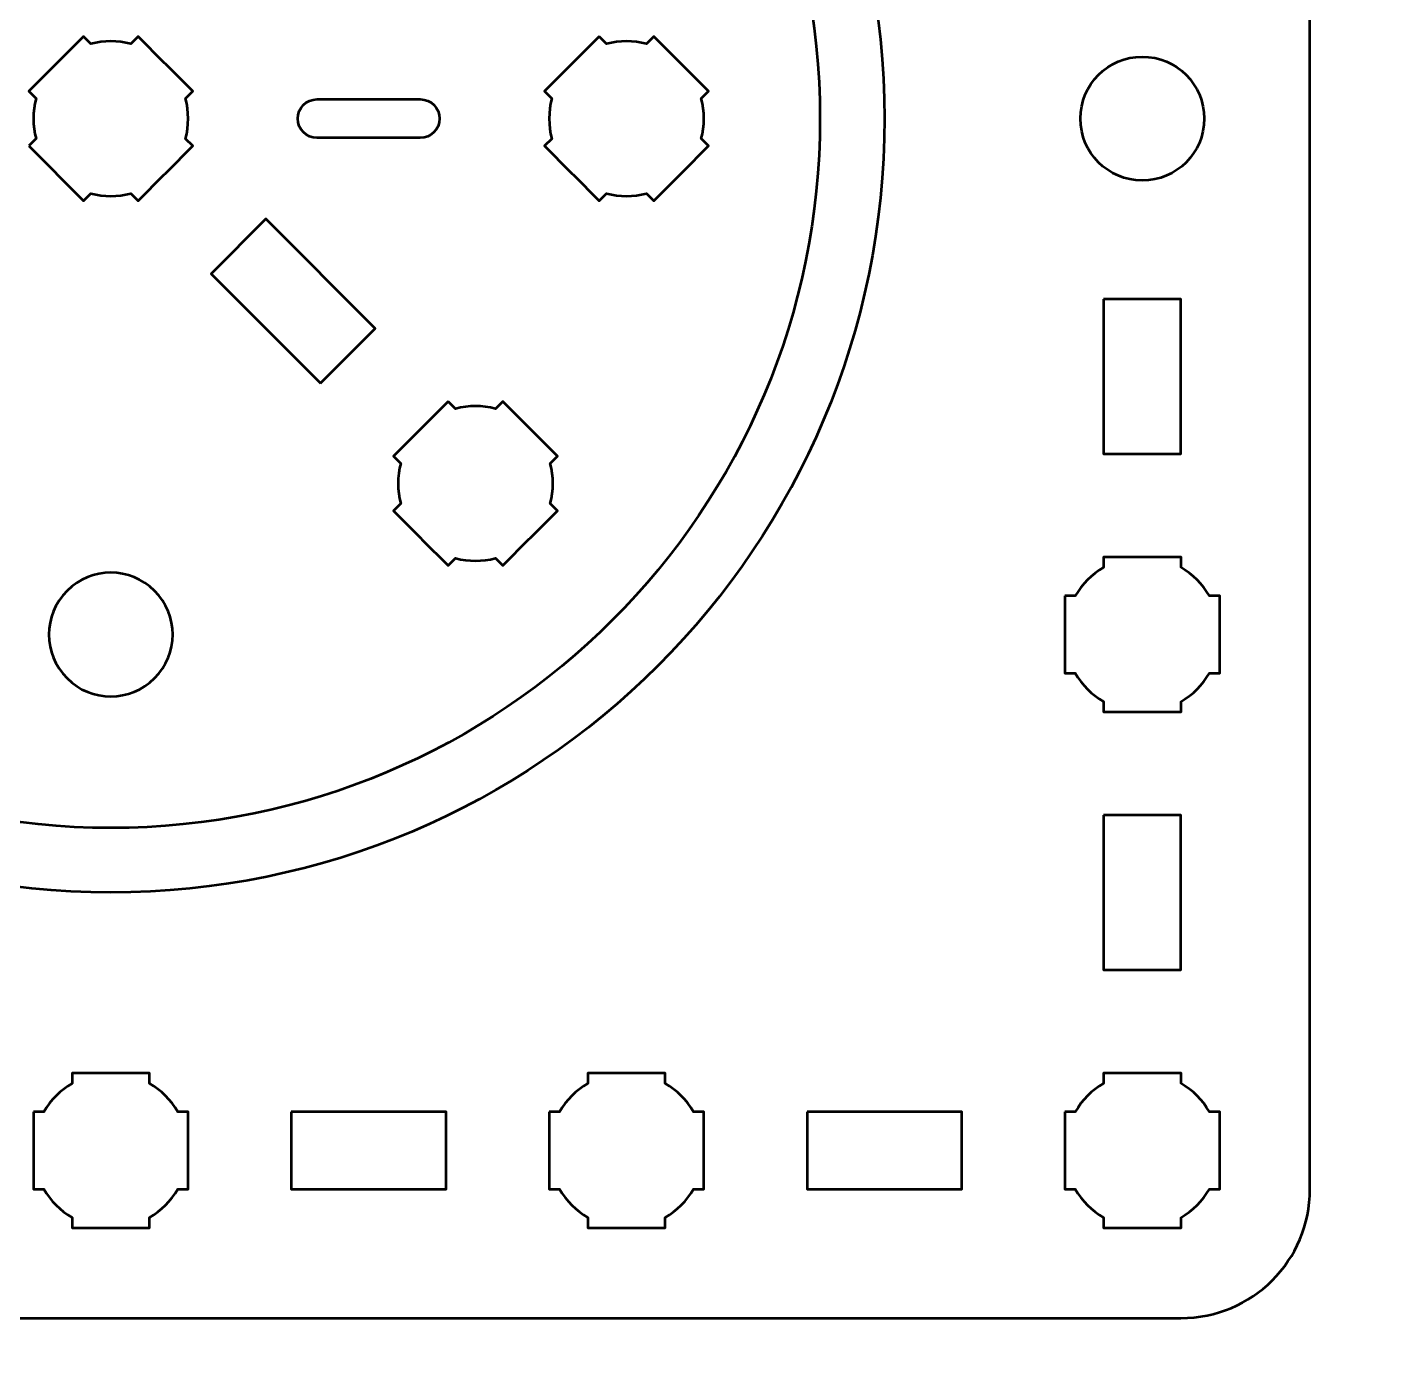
# Model space of a CAD drawing. Header units: centimetres. Extents: x -21 to 0, y -29.7 to 0.
# Drawn here: x -15.82 to -10.5, y -20.32 to -15.12 of the extents above; entities that cross this region are included whole.
import ezdxf

# ---------------------------------------------------------------- set-up
doc = ezdxf.new("R2010")
doc.units = ezdxf.units.CM
doc.header["$MEASUREMENT"] = 0
doc.layers.add('Layer 1', color=7, linetype='Continuous')

msp = doc.modelspace()

# ---------------------------------------------------------------- linework, layer by layer
at = {"layer": 'Layer 1', "color": 3, "lineweight": 53}
for centre, major_axis in [((-15.49369, -15.47442), (0, 3)), ((-15.49368, -15.47441), (0, 2.75))]:
    msp.add_ellipse(centre, major_axis=major_axis, ratio=1, dxfattribs=at)
at = {"layer": 'Layer 1', "lineweight": 53}
msp.add_ellipse((-11.49368, -15.47439), major_axis=(0, 0.24), ratio=1, dxfattribs=at)
at = {"layer": 'Layer 1', "color": 1, "lineweight": 53}
msp.add_open_spline([(-21.00003, -29.19995), (-21.00003, -29.19995), (-21.00003, -1.69992), (-21.00003, -1.69992), (-21.00003, -1.69992), (-21.00003, -1.61709), (-20.93286, -1.54992), (-20.85003, -1.54992), (-20.85003, -1.54992), (-20.7672, -1.54992), (-20.70003, -1.48275), (-20.70003, -1.39992), (-20.70003, -1.39992), (-20.70003, -1.31709), (-20.7672, -1.24992), (-20.85003, -1.24992), (-20.85003, -1.24992), (-20.93286, -1.24992), (-21.00003, -1.18275), (-21.00003, -1.09992), (-21.00003, -1.09992), (-21.00003, -1.09992), (-21.00003, -0.49992), (-21.00003, -0.49992), (-21.00003, -0.49992), (-21.00003, -0.22295), (-20.77694, 0.00004), (-20.49994, 0.00004), (-20.49994, 0.00004), (-20.49994, 0.00004), (-0.50008, 0.00004), (-0.50008, 0.00004), (-0.50008, 0.00004), (-0.22294, 0.00004), (0.00002, -0.22295), (0.00002, -0.49992), (0.00002, -0.49992), (0.00002, -0.49992), (0.00002, -29.19995), (0.00002, -29.19995), (0.00002, -29.19995), (0.00002, -29.47695), (-0.22294, -29.70004), (-0.50008, -29.70004), (-0.50008, -29.70004), (-0.50008, -29.70004), (-20.49994, -29.70004), (-20.49994, -29.70004), (-20.49994, -29.70004), (-20.77694, -29.70004), (-21.00003, -29.47695), (-21.00003, -29.19995)], degree=3, knots=[0, 0, 0, 0, 0.0769231, 0.0769231, 0.0769231, 0.0769231, 0.1538462, 0.1538462, 0.1538462, 0.1538462, 0.2307692, 0.2307692, 0.2307692, 0.2307692, 0.3076923, 0.3076923, 0.3076923, 0.3076923, 0.3846154, 0.3846154, 0.3846154, 0.3846154, 0.4615385, 0.4615385, 0.4615385, 0.4615385, 0.5384615, 0.5384615, 0.5384615, 0.5384615, 0.6153846, 0.6153846, 0.6153846, 0.6153846, 0.6923077, 0.6923077, 0.6923077, 0.6923077, 0.7692308, 0.7692308, 0.7692308, 0.7692308, 0.8461538, 0.8461538, 0.8461538, 0.8461538, 0.9230769, 0.9230769, 0.9230769, 0.9230769, 1, 1, 1, 1], dxfattribs=at)
at = {"layer": 'Layer 1', "color": 3, "lineweight": 53}
msp.add_open_spline([(-19.64363, -10.82436), (-19.64363, -10.82436), (-11.34373, -10.82436), (-11.34373, -10.82436), (-11.34373, -10.82436), (-11.06673, -10.82436), (-10.84363, -11.04746), (-10.84363, -11.32446), (-10.84363, -11.32446), (-10.84363, -11.32446), (-10.84363, -19.62436), (-10.84363, -19.62436), (-10.84363, -19.62436), (-10.84363, -19.90136), (-11.06673, -20.12446), (-11.34373, -20.12446), (-11.34373, -20.12446), (-11.34373, -20.12446), (-19.64363, -20.12446), (-19.64363, -20.12446), (-19.64363, -20.12446), (-19.92063, -20.12446), (-20.14373, -19.90136), (-20.14373, -19.62436), (-20.14373, -19.62436), (-20.14373, -19.62436), (-20.14373, -11.32446), (-20.14373, -11.32446), (-20.14373, -11.32446), (-20.14373, -11.04746), (-19.92063, -10.82436), (-19.64363, -10.82436)], degree=3, knots=[0, 0, 0, 0, 0.125, 0.125, 0.125, 0.125, 0.25, 0.25, 0.25, 0.25, 0.375, 0.375, 0.375, 0.375, 0.5, 0.5, 0.5, 0.5, 0.625, 0.625, 0.625, 0.625, 0.75, 0.75, 0.75, 0.75, 0.875, 0.875, 0.875, 0.875, 1, 1, 1, 1], dxfattribs=at)
at = {"layer": 'Layer 1', "lineweight": 53}
for points, knots in [([(-15.81188, -15.58047), (-15.81188, -15.58047), (-15.78346, -15.55204), (-15.78346, -15.55204), (-15.78346, -15.55204), (-15.79703, -15.50124), (-15.79701, -15.44758), (-15.78344, -15.39678), (-15.78344, -15.39678), (-15.78344, -15.39678), (-15.81188, -15.36834), (-15.81188, -15.36834), (-15.81188, -15.36834), (-15.81188, -15.36834), (-15.59975, -15.15621), (-15.59975, -15.15621), (-15.59975, -15.15621), (-15.59975, -15.15621), (-15.57133, -15.18462), (-15.57133, -15.18462), (-15.57133, -15.18462), (-15.52052, -15.17105), (-15.46682, -15.17102), (-15.41599, -15.18457), (-15.41599, -15.18457), (-15.41599, -15.18457), (-15.38762, -15.15621), (-15.38762, -15.15621), (-15.38762, -15.15621), (-15.38762, -15.15621), (-15.28479, -15.25903), (-15.28479, -15.25903), (-15.28479, -15.25903), (-15.28479, -15.25903), (-15.28146, -15.26228), (-15.28146, -15.26228), (-15.28146, -15.26228), (-15.28146, -15.26228), (-15.27822, -15.2656), (-15.27822, -15.2656), (-15.27822, -15.2656), (-15.27822, -15.2656), (-15.17549, -15.36834), (-15.17549, -15.36834), (-15.17549, -15.36834), (-15.17549, -15.36834), (-15.20382, -15.39667), (-15.20382, -15.39667), (-15.20382, -15.39667), (-15.19023, -15.44753), (-15.19022, -15.50127), (-15.20381, -15.55214), (-15.20381, -15.55214), (-15.20381, -15.55214), (-15.17549, -15.58047), (-15.17549, -15.58047), (-15.17549, -15.58047), (-15.17549, -15.58047), (-15.2768, -15.68178), (-15.2768, -15.68178), (-15.2768, -15.68178), (-15.2768, -15.68178), (-15.28146, -15.68656), (-15.28146, -15.68656), (-15.28146, -15.68656), (-15.28146, -15.68656), (-15.28624, -15.69122), (-15.28624, -15.69122), (-15.28624, -15.69122), (-15.28624, -15.69122), (-15.38762, -15.7926), (-15.38762, -15.7926), (-15.38762, -15.7926), (-15.38762, -15.7926), (-15.41597, -15.76425), (-15.41597, -15.76425), (-15.41597, -15.76425), (-15.46682, -15.77781), (-15.52053, -15.7778), (-15.57136, -15.76421), (-15.57136, -15.76421), (-15.57136, -15.76421), (-15.59975, -15.7926), (-15.59975, -15.7926), (-15.59975, -15.7926), (-15.59975, -15.7926), (-15.81188, -15.58047), (-15.81188, -15.58047)], [0, 0, 0, 0, 0.0454545, 0.0454545, 0.0454545, 0.0454545, 0.0909091, 0.0909091, 0.0909091, 0.0909091, 0.1363636, 0.1363636, 0.1363636, 0.1363636, 0.1818182, 0.1818182, 0.1818182, 0.1818182, 0.2272727, 0.2272727, 0.2272727, 0.2272727, 0.2727273, 0.2727273, 0.2727273, 0.2727273, 0.3181818, 0.3181818, 0.3181818, 0.3181818, 0.3636364, 0.3636364, 0.3636364, 0.3636364, 0.4090909, 0.4090909, 0.4090909, 0.4090909, 0.4545455, 0.4545455, 0.4545455, 0.4545455, 0.5, 0.5, 0.5, 0.5, 0.5454545, 0.5454545, 0.5454545, 0.5454545, 0.5909091, 0.5909091, 0.5909091, 0.5909091, 0.6363636, 0.6363636, 0.6363636, 0.6363636, 0.6818182, 0.6818182, 0.6818182, 0.6818182, 0.7272727, 0.7272727, 0.7272727, 0.7272727, 0.7727273, 0.7727273, 0.7727273, 0.7727273, 0.8181818, 0.8181818, 0.8181818, 0.8181818, 0.8636364, 0.8636364, 0.8636364, 0.8636364, 0.9090909, 0.9090909, 0.9090909, 0.9090909, 0.9545455, 0.9545455, 0.9545455, 0.9545455, 1, 1, 1, 1]), ([(-13.59974, -15.15621), (-13.59974, -15.15621), (-13.57131, -15.18463), (-13.57131, -15.18463), (-13.57131, -15.18463), (-13.52051, -15.17106), (-13.46685, -15.17108), (-13.41605, -15.18465), (-13.41605, -15.18465), (-13.41605, -15.18465), (-13.38761, -15.15621), (-13.38761, -15.15621), (-13.38761, -15.15621), (-13.38761, -15.15621), (-13.17548, -15.36834), (-13.17548, -15.36834), (-13.17548, -15.36834), (-13.17548, -15.36834), (-13.20389, -15.39676), (-13.20389, -15.39676), (-13.20389, -15.39676), (-13.19032, -15.44757), (-13.19029, -15.50127), (-13.20384, -15.5521), (-13.20384, -15.5521), (-13.20384, -15.5521), (-13.17548, -15.58047), (-13.17548, -15.58047), (-13.17548, -15.58047), (-13.17548, -15.58047), (-13.2783, -15.6833), (-13.2783, -15.6833), (-13.2783, -15.6833), (-13.2783, -15.6833), (-13.28155, -15.68663), (-13.28155, -15.68663), (-13.28155, -15.68663), (-13.28155, -15.68663), (-13.28487, -15.68987), (-13.28487, -15.68987), (-13.28487, -15.68987), (-13.28487, -15.68987), (-13.38761, -15.7926), (-13.38761, -15.7926), (-13.38761, -15.7926), (-13.38761, -15.7926), (-13.41594, -15.76427), (-13.41594, -15.76427), (-13.41594, -15.76427), (-13.4668, -15.77786), (-13.52054, -15.77787), (-13.57141, -15.76428), (-13.57141, -15.76428), (-13.57141, -15.76428), (-13.59974, -15.7926), (-13.59974, -15.7926), (-13.59974, -15.7926), (-13.59974, -15.7926), (-13.70105, -15.69129), (-13.70105, -15.69129), (-13.70105, -15.69129), (-13.70105, -15.69129), (-13.70583, -15.68663), (-13.70583, -15.68663), (-13.70583, -15.68663), (-13.70583, -15.68663), (-13.71049, -15.68185), (-13.71049, -15.68185), (-13.71049, -15.68185), (-13.71049, -15.68185), (-13.81187, -15.58047), (-13.81187, -15.58047), (-13.81187, -15.58047), (-13.81187, -15.58047), (-13.78352, -15.55212), (-13.78352, -15.55212), (-13.78352, -15.55212), (-13.79708, -15.50127), (-13.79707, -15.44756), (-13.78348, -15.39673), (-13.78348, -15.39673), (-13.78348, -15.39673), (-13.81187, -15.36834), (-13.81187, -15.36834), (-13.81187, -15.36834), (-13.81187, -15.36834), (-13.59974, -15.15621), (-13.59974, -15.15621)], [0, 0, 0, 0, 0.0454545, 0.0454545, 0.0454545, 0.0454545, 0.0909091, 0.0909091, 0.0909091, 0.0909091, 0.1363636, 0.1363636, 0.1363636, 0.1363636, 0.1818182, 0.1818182, 0.1818182, 0.1818182, 0.2272727, 0.2272727, 0.2272727, 0.2272727, 0.2727273, 0.2727273, 0.2727273, 0.2727273, 0.3181818, 0.3181818, 0.3181818, 0.3181818, 0.3636364, 0.3636364, 0.3636364, 0.3636364, 0.4090909, 0.4090909, 0.4090909, 0.4090909, 0.4545455, 0.4545455, 0.4545455, 0.4545455, 0.5, 0.5, 0.5, 0.5, 0.5454545, 0.5454545, 0.5454545, 0.5454545, 0.5909091, 0.5909091, 0.5909091, 0.5909091, 0.6363636, 0.6363636, 0.6363636, 0.6363636, 0.6818182, 0.6818182, 0.6818182, 0.6818182, 0.7272727, 0.7272727, 0.7272727, 0.7272727, 0.7727273, 0.7727273, 0.7727273, 0.7727273, 0.8181818, 0.8181818, 0.8181818, 0.8181818, 0.8636364, 0.8636364, 0.8636364, 0.8636364, 0.9090909, 0.9090909, 0.9090909, 0.9090909, 0.9545455, 0.9545455, 0.9545455, 0.9545455, 1, 1, 1, 1]), ([(-14.69368, -15.39941), (-14.73509, -15.39941), (-14.76868, -15.433), (-14.76868, -15.47441), (-14.76868, -15.47441), (-14.76868, -15.51582), (-14.73509, -15.54941), (-14.69368, -15.54941), (-14.69368, -15.54941), (-14.69368, -15.54941), (-14.29368, -15.54941), (-14.29368, -15.54941), (-14.29368, -15.54941), (-14.25227, -15.54941), (-14.21868, -15.51582), (-14.21868, -15.47441), (-14.21868, -15.47441), (-14.21868, -15.433), (-14.25227, -15.39941), (-14.29368, -15.39941), (-14.29368, -15.39941), (-14.29368, -15.39941), (-14.69368, -15.39941), (-14.69368, -15.39941)], [0, 0, 0, 0, 0.1666667, 0.1666667, 0.1666667, 0.1666667, 0.3333333, 0.3333333, 0.3333333, 0.3333333, 0.5, 0.5, 0.5, 0.5, 0.6666667, 0.6666667, 0.6666667, 0.6666667, 0.8333333, 0.8333333, 0.8333333, 0.8333333, 1, 1, 1, 1]), ([(-14.68055, -16.49977), (-14.68055, -16.49977), (-15.10482, -16.0755), (-15.10482, -16.0755), (-15.10482, -16.0755), (-15.10482, -16.0755), (-14.89268, -15.86337), (-14.89268, -15.86337), (-14.89268, -15.86337), (-14.89268, -15.86337), (-14.46841, -16.28764), (-14.46841, -16.28764), (-14.46841, -16.28764), (-14.46841, -16.28764), (-14.68055, -16.49977), (-14.68055, -16.49977)], [0, 0, 0, 0, 0.25, 0.25, 0.25, 0.25, 0.5, 0.5, 0.5, 0.5, 0.75, 0.75, 0.75, 0.75, 1, 1, 1, 1]), ([(-11.64373, -16.17444), (-11.64373, -16.17444), (-11.34373, -16.17444), (-11.34373, -16.17444), (-11.34373, -16.17444), (-11.34373, -16.17444), (-11.34373, -16.77444), (-11.34373, -16.77444), (-11.34373, -16.77444), (-11.34373, -16.77444), (-11.64373, -16.77444), (-11.64373, -16.77444), (-11.64373, -16.77444), (-11.64373, -16.77444), (-11.64373, -16.17444), (-11.64373, -16.17444)], [0, 0, 0, 0, 0.25, 0.25, 0.25, 0.25, 0.5, 0.5, 0.5, 0.5, 0.75, 0.75, 0.75, 0.75, 1, 1, 1, 1]), ([(-14.18555, -16.5704), (-14.18555, -16.5704), (-14.15713, -16.59883), (-14.15713, -16.59883), (-14.15713, -16.59883), (-14.10632, -16.58526), (-14.05266, -16.58528), (-14.00186, -16.59884), (-14.00186, -16.59884), (-14.00186, -16.59884), (-13.97342, -16.5704), (-13.97342, -16.5704), (-13.97342, -16.5704), (-13.97342, -16.5704), (-13.76129, -16.78254), (-13.76129, -16.78254), (-13.76129, -16.78254), (-13.76129, -16.78254), (-13.78971, -16.81095), (-13.78971, -16.81095), (-13.78971, -16.81095), (-13.77613, -16.86177), (-13.7761, -16.91546), (-13.78966, -16.9663), (-13.78966, -16.9663), (-13.78966, -16.9663), (-13.76129, -16.99467), (-13.76129, -16.99467), (-13.76129, -16.99467), (-13.76129, -16.99467), (-13.86412, -17.09749), (-13.86412, -17.09749), (-13.86412, -17.09749), (-13.86412, -17.09749), (-13.86736, -17.10083), (-13.86736, -17.10083), (-13.86736, -17.10083), (-13.86736, -17.10083), (-13.87068, -17.10406), (-13.87068, -17.10406), (-13.87068, -17.10406), (-13.87068, -17.10406), (-13.97342, -17.2068), (-13.97342, -17.2068), (-13.97342, -17.2068), (-13.97342, -17.2068), (-14.00175, -17.17847), (-14.00175, -17.17847), (-14.00175, -17.17847), (-14.05261, -17.19206), (-14.10636, -17.19206), (-14.15723, -17.17847), (-14.15723, -17.17847), (-14.15723, -17.17847), (-14.18555, -17.2068), (-14.18555, -17.2068), (-14.18555, -17.2068), (-14.18555, -17.2068), (-14.28687, -17.10548), (-14.28687, -17.10548), (-14.28687, -17.10548), (-14.28687, -17.10548), (-14.29164, -17.10083), (-14.29164, -17.10083), (-14.29164, -17.10083), (-14.29164, -17.10083), (-14.29631, -17.09605), (-14.29631, -17.09605), (-14.29631, -17.09605), (-14.29631, -17.09605), (-14.39768, -16.99467), (-14.39768, -16.99467), (-14.39768, -16.99467), (-14.39768, -16.99467), (-14.36933, -16.96631), (-14.36933, -16.96631), (-14.36933, -16.96631), (-14.38289, -16.91547), (-14.38288, -16.86175), (-14.36929, -16.81093), (-14.36929, -16.81093), (-14.36929, -16.81093), (-14.39768, -16.78254), (-14.39768, -16.78254), (-14.39768, -16.78254), (-14.39768, -16.78254), (-14.18555, -16.5704), (-14.18555, -16.5704)], [0, 0, 0, 0, 0.0454545, 0.0454545, 0.0454545, 0.0454545, 0.0909091, 0.0909091, 0.0909091, 0.0909091, 0.1363636, 0.1363636, 0.1363636, 0.1363636, 0.1818182, 0.1818182, 0.1818182, 0.1818182, 0.2272727, 0.2272727, 0.2272727, 0.2272727, 0.2727273, 0.2727273, 0.2727273, 0.2727273, 0.3181818, 0.3181818, 0.3181818, 0.3181818, 0.3636364, 0.3636364, 0.3636364, 0.3636364, 0.4090909, 0.4090909, 0.4090909, 0.4090909, 0.4545455, 0.4545455, 0.4545455, 0.4545455, 0.5, 0.5, 0.5, 0.5, 0.5454545, 0.5454545, 0.5454545, 0.5454545, 0.5909091, 0.5909091, 0.5909091, 0.5909091, 0.6363636, 0.6363636, 0.6363636, 0.6363636, 0.6818182, 0.6818182, 0.6818182, 0.6818182, 0.7272727, 0.7272727, 0.7272727, 0.7272727, 0.7727273, 0.7727273, 0.7727273, 0.7727273, 0.8181818, 0.8181818, 0.8181818, 0.8181818, 0.8636364, 0.8636364, 0.8636364, 0.8636364, 0.9090909, 0.9090909, 0.9090909, 0.9090909, 0.9545455, 0.9545455, 0.9545455, 0.9545455, 1, 1, 1, 1]), ([(-15.66339, -17.30469), (-15.56967, -17.21097), (-15.41767, -17.21097), (-15.32395, -17.30469), (-15.32395, -17.30469), (-15.23023, -17.39841), (-15.23023, -17.55041), (-15.32395, -17.64413), (-15.32395, -17.64413), (-15.41767, -17.73785), (-15.56967, -17.73785), (-15.66339, -17.64413), (-15.66339, -17.64413), (-15.75711, -17.55041), (-15.75711, -17.39841), (-15.66339, -17.30469)], [0, 0, 0, 0, 0.25, 0.25, 0.25, 0.25, 0.5, 0.5, 0.5, 0.5, 0.75, 0.75, 0.75, 0.75, 1, 1, 1, 1]), ([(-11.79369, -17.32438), (-11.79369, -17.32438), (-11.75349, -17.32438), (-11.75349, -17.32438), (-11.75349, -17.32438), (-11.72716, -17.27886), (-11.6892, -17.24093), (-11.64369, -17.2146), (-11.64369, -17.2146), (-11.64369, -17.2146), (-11.64369, -17.17438), (-11.64369, -17.17438), (-11.64369, -17.17438), (-11.64369, -17.17438), (-11.34369, -17.17438), (-11.34369, -17.17438), (-11.34369, -17.17438), (-11.34369, -17.17438), (-11.34369, -17.21457), (-11.34369, -17.21457), (-11.34369, -17.21457), (-11.29816, -17.2409), (-11.26017, -17.27885), (-11.23381, -17.32438), (-11.23381, -17.32438), (-11.23381, -17.32438), (-11.19369, -17.32438), (-11.19369, -17.32438), (-11.19369, -17.32438), (-11.19369, -17.32438), (-11.19369, -17.4698), (-11.19369, -17.4698), (-11.19369, -17.4698), (-11.19369, -17.4698), (-11.19363, -17.47445), (-11.19363, -17.47445), (-11.19363, -17.47445), (-11.19363, -17.47445), (-11.19369, -17.47909), (-11.19369, -17.47909), (-11.19369, -17.47909), (-11.19369, -17.47909), (-11.19369, -17.62438), (-11.19369, -17.62438), (-11.19369, -17.62438), (-11.19369, -17.62438), (-11.23376, -17.62438), (-11.23376, -17.62438), (-11.23376, -17.62438), (-11.26011, -17.66995), (-11.29811, -17.70796), (-11.34369, -17.73432), (-11.34369, -17.73432), (-11.34369, -17.73432), (-11.34369, -17.77438), (-11.34369, -17.77438), (-11.34369, -17.77438), (-11.34369, -17.77438), (-11.48697, -17.77438), (-11.48697, -17.77438), (-11.48697, -17.77438), (-11.48697, -17.77438), (-11.49364, -17.77446), (-11.49364, -17.77446), (-11.49364, -17.77446), (-11.49364, -17.77446), (-11.50032, -17.77438), (-11.50032, -17.77438), (-11.50032, -17.77438), (-11.50032, -17.77438), (-11.64369, -17.77438), (-11.64369, -17.77438), (-11.64369, -17.77438), (-11.64369, -17.77438), (-11.64369, -17.73428), (-11.64369, -17.73428), (-11.64369, -17.73428), (-11.68923, -17.70792), (-11.72721, -17.66993), (-11.75354, -17.62438), (-11.75354, -17.62438), (-11.75354, -17.62438), (-11.79369, -17.62438), (-11.79369, -17.62438), (-11.79369, -17.62438), (-11.79369, -17.62438), (-11.79369, -17.32438), (-11.79369, -17.32438)], [0, 0, 0, 0, 0.0454545, 0.0454545, 0.0454545, 0.0454545, 0.0909091, 0.0909091, 0.0909091, 0.0909091, 0.1363636, 0.1363636, 0.1363636, 0.1363636, 0.1818182, 0.1818182, 0.1818182, 0.1818182, 0.2272727, 0.2272727, 0.2272727, 0.2272727, 0.2727273, 0.2727273, 0.2727273, 0.2727273, 0.3181818, 0.3181818, 0.3181818, 0.3181818, 0.3636364, 0.3636364, 0.3636364, 0.3636364, 0.4090909, 0.4090909, 0.4090909, 0.4090909, 0.4545455, 0.4545455, 0.4545455, 0.4545455, 0.5, 0.5, 0.5, 0.5, 0.5454545, 0.5454545, 0.5454545, 0.5454545, 0.5909091, 0.5909091, 0.5909091, 0.5909091, 0.6363636, 0.6363636, 0.6363636, 0.6363636, 0.6818182, 0.6818182, 0.6818182, 0.6818182, 0.7272727, 0.7272727, 0.7272727, 0.7272727, 0.7727273, 0.7727273, 0.7727273, 0.7727273, 0.8181818, 0.8181818, 0.8181818, 0.8181818, 0.8636364, 0.8636364, 0.8636364, 0.8636364, 0.9090909, 0.9090909, 0.9090909, 0.9090909, 0.9545455, 0.9545455, 0.9545455, 0.9545455, 1, 1, 1, 1]), ([(-11.64373, -18.17441), (-11.64373, -18.17441), (-11.34373, -18.17441), (-11.34373, -18.17441), (-11.34373, -18.17441), (-11.34373, -18.17441), (-11.34373, -18.77441), (-11.34373, -18.77441), (-11.34373, -18.77441), (-11.34373, -18.77441), (-11.64373, -18.77441), (-11.64373, -18.77441), (-11.64373, -18.77441), (-11.64373, -18.77441), (-11.64373, -18.17441), (-11.64373, -18.17441)], [0, 0, 0, 0, 0.25, 0.25, 0.25, 0.25, 0.5, 0.5, 0.5, 0.5, 0.75, 0.75, 0.75, 0.75, 1, 1, 1, 1]), ([(-15.79369, -19.32438), (-15.79369, -19.32438), (-15.75349, -19.32438), (-15.75349, -19.32438), (-15.75349, -19.32438), (-15.72716, -19.27886), (-15.6892, -19.24093), (-15.64369, -19.2146), (-15.64369, -19.2146), (-15.64369, -19.2146), (-15.64369, -19.17438), (-15.64369, -19.17438), (-15.64369, -19.17438), (-15.64369, -19.17438), (-15.34369, -19.17438), (-15.34369, -19.17438), (-15.34369, -19.17438), (-15.34369, -19.17438), (-15.34369, -19.21457), (-15.34369, -19.21457), (-15.34369, -19.21457), (-15.29816, -19.2409), (-15.26017, -19.27885), (-15.23381, -19.32438), (-15.23381, -19.32438), (-15.23381, -19.32438), (-15.19369, -19.32438), (-15.19369, -19.32438), (-15.19369, -19.32438), (-15.19369, -19.32438), (-15.19369, -19.4698), (-15.19369, -19.4698), (-15.19369, -19.4698), (-15.19369, -19.4698), (-15.19363, -19.47445), (-15.19363, -19.47445), (-15.19363, -19.47445), (-15.19363, -19.47445), (-15.19369, -19.47909), (-15.19369, -19.47909), (-15.19369, -19.47909), (-15.19369, -19.47909), (-15.19369, -19.62438), (-15.19369, -19.62438), (-15.19369, -19.62438), (-15.19369, -19.62438), (-15.23376, -19.62438), (-15.23376, -19.62438), (-15.23376, -19.62438), (-15.26011, -19.66995), (-15.29811, -19.70796), (-15.34369, -19.73432), (-15.34369, -19.73432), (-15.34369, -19.73432), (-15.34369, -19.77438), (-15.34369, -19.77438), (-15.34369, -19.77438), (-15.34369, -19.77438), (-15.48697, -19.77438), (-15.48697, -19.77438), (-15.48697, -19.77438), (-15.48697, -19.77438), (-15.49364, -19.77446), (-15.49364, -19.77446), (-15.49364, -19.77446), (-15.49364, -19.77446), (-15.50032, -19.77438), (-15.50032, -19.77438), (-15.50032, -19.77438), (-15.50032, -19.77438), (-15.64369, -19.77438), (-15.64369, -19.77438), (-15.64369, -19.77438), (-15.64369, -19.77438), (-15.64369, -19.73428), (-15.64369, -19.73428), (-15.64369, -19.73428), (-15.68923, -19.70792), (-15.72721, -19.66993), (-15.75354, -19.62438), (-15.75354, -19.62438), (-15.75354, -19.62438), (-15.79369, -19.62438), (-15.79369, -19.62438), (-15.79369, -19.62438), (-15.79369, -19.62438), (-15.79369, -19.32438), (-15.79369, -19.32438)], [0, 0, 0, 0, 0.0454545, 0.0454545, 0.0454545, 0.0454545, 0.0909091, 0.0909091, 0.0909091, 0.0909091, 0.1363636, 0.1363636, 0.1363636, 0.1363636, 0.1818182, 0.1818182, 0.1818182, 0.1818182, 0.2272727, 0.2272727, 0.2272727, 0.2272727, 0.2727273, 0.2727273, 0.2727273, 0.2727273, 0.3181818, 0.3181818, 0.3181818, 0.3181818, 0.3636364, 0.3636364, 0.3636364, 0.3636364, 0.4090909, 0.4090909, 0.4090909, 0.4090909, 0.4545455, 0.4545455, 0.4545455, 0.4545455, 0.5, 0.5, 0.5, 0.5, 0.5454545, 0.5454545, 0.5454545, 0.5454545, 0.5909091, 0.5909091, 0.5909091, 0.5909091, 0.6363636, 0.6363636, 0.6363636, 0.6363636, 0.6818182, 0.6818182, 0.6818182, 0.6818182, 0.7272727, 0.7272727, 0.7272727, 0.7272727, 0.7727273, 0.7727273, 0.7727273, 0.7727273, 0.8181818, 0.8181818, 0.8181818, 0.8181818, 0.8636364, 0.8636364, 0.8636364, 0.8636364, 0.9090909, 0.9090909, 0.9090909, 0.9090909, 0.9545455, 0.9545455, 0.9545455, 0.9545455, 1, 1, 1, 1]), ([(-13.79369, -19.32438), (-13.79369, -19.32438), (-13.75349, -19.32438), (-13.75349, -19.32438), (-13.75349, -19.32438), (-13.72716, -19.27886), (-13.6892, -19.24093), (-13.64369, -19.2146), (-13.64369, -19.2146), (-13.64369, -19.2146), (-13.64369, -19.17438), (-13.64369, -19.17438), (-13.64369, -19.17438), (-13.64369, -19.17438), (-13.34369, -19.17438), (-13.34369, -19.17438), (-13.34369, -19.17438), (-13.34369, -19.17438), (-13.34369, -19.21457), (-13.34369, -19.21457), (-13.34369, -19.21457), (-13.29816, -19.2409), (-13.26017, -19.27885), (-13.23381, -19.32438), (-13.23381, -19.32438), (-13.23381, -19.32438), (-13.19369, -19.32438), (-13.19369, -19.32438), (-13.19369, -19.32438), (-13.19369, -19.32438), (-13.19369, -19.4698), (-13.19369, -19.4698), (-13.19369, -19.4698), (-13.19369, -19.4698), (-13.19363, -19.47445), (-13.19363, -19.47445), (-13.19363, -19.47445), (-13.19363, -19.47445), (-13.19369, -19.47909), (-13.19369, -19.47909), (-13.19369, -19.47909), (-13.19369, -19.47909), (-13.19369, -19.62438), (-13.19369, -19.62438), (-13.19369, -19.62438), (-13.19369, -19.62438), (-13.23376, -19.62438), (-13.23376, -19.62438), (-13.23376, -19.62438), (-13.26011, -19.66995), (-13.29811, -19.70796), (-13.34369, -19.73432), (-13.34369, -19.73432), (-13.34369, -19.73432), (-13.34369, -19.77438), (-13.34369, -19.77438), (-13.34369, -19.77438), (-13.34369, -19.77438), (-13.48697, -19.77438), (-13.48697, -19.77438), (-13.48697, -19.77438), (-13.48697, -19.77438), (-13.49364, -19.77446), (-13.49364, -19.77446), (-13.49364, -19.77446), (-13.49364, -19.77446), (-13.50032, -19.77438), (-13.50032, -19.77438), (-13.50032, -19.77438), (-13.50032, -19.77438), (-13.64369, -19.77438), (-13.64369, -19.77438), (-13.64369, -19.77438), (-13.64369, -19.77438), (-13.64369, -19.73428), (-13.64369, -19.73428), (-13.64369, -19.73428), (-13.68923, -19.70792), (-13.72721, -19.66993), (-13.75354, -19.62438), (-13.75354, -19.62438), (-13.75354, -19.62438), (-13.79369, -19.62438), (-13.79369, -19.62438), (-13.79369, -19.62438), (-13.79369, -19.62438), (-13.79369, -19.32438), (-13.79369, -19.32438)], [0, 0, 0, 0, 0.0454545, 0.0454545, 0.0454545, 0.0454545, 0.0909091, 0.0909091, 0.0909091, 0.0909091, 0.1363636, 0.1363636, 0.1363636, 0.1363636, 0.1818182, 0.1818182, 0.1818182, 0.1818182, 0.2272727, 0.2272727, 0.2272727, 0.2272727, 0.2727273, 0.2727273, 0.2727273, 0.2727273, 0.3181818, 0.3181818, 0.3181818, 0.3181818, 0.3636364, 0.3636364, 0.3636364, 0.3636364, 0.4090909, 0.4090909, 0.4090909, 0.4090909, 0.4545455, 0.4545455, 0.4545455, 0.4545455, 0.5, 0.5, 0.5, 0.5, 0.5454545, 0.5454545, 0.5454545, 0.5454545, 0.5909091, 0.5909091, 0.5909091, 0.5909091, 0.6363636, 0.6363636, 0.6363636, 0.6363636, 0.6818182, 0.6818182, 0.6818182, 0.6818182, 0.7272727, 0.7272727, 0.7272727, 0.7272727, 0.7727273, 0.7727273, 0.7727273, 0.7727273, 0.8181818, 0.8181818, 0.8181818, 0.8181818, 0.8636364, 0.8636364, 0.8636364, 0.8636364, 0.9090909, 0.9090909, 0.9090909, 0.9090909, 0.9545455, 0.9545455, 0.9545455, 0.9545455, 1, 1, 1, 1]), ([(-11.79369, -19.32438), (-11.79369, -19.32438), (-11.75349, -19.32438), (-11.75349, -19.32438), (-11.75349, -19.32438), (-11.72716, -19.27886), (-11.6892, -19.24093), (-11.64369, -19.2146), (-11.64369, -19.2146), (-11.64369, -19.2146), (-11.64369, -19.17438), (-11.64369, -19.17438), (-11.64369, -19.17438), (-11.64369, -19.17438), (-11.34369, -19.17438), (-11.34369, -19.17438), (-11.34369, -19.17438), (-11.34369, -19.17438), (-11.34369, -19.21457), (-11.34369, -19.21457), (-11.34369, -19.21457), (-11.29816, -19.2409), (-11.26017, -19.27885), (-11.23381, -19.32438), (-11.23381, -19.32438), (-11.23381, -19.32438), (-11.19369, -19.32438), (-11.19369, -19.32438), (-11.19369, -19.32438), (-11.19369, -19.32438), (-11.19369, -19.4698), (-11.19369, -19.4698), (-11.19369, -19.4698), (-11.19369, -19.4698), (-11.19363, -19.47445), (-11.19363, -19.47445), (-11.19363, -19.47445), (-11.19363, -19.47445), (-11.19369, -19.47909), (-11.19369, -19.47909), (-11.19369, -19.47909), (-11.19369, -19.47909), (-11.19369, -19.62438), (-11.19369, -19.62438), (-11.19369, -19.62438), (-11.19369, -19.62438), (-11.23376, -19.62438), (-11.23376, -19.62438), (-11.23376, -19.62438), (-11.26011, -19.66995), (-11.29811, -19.70796), (-11.34369, -19.73432), (-11.34369, -19.73432), (-11.34369, -19.73432), (-11.34369, -19.77438), (-11.34369, -19.77438), (-11.34369, -19.77438), (-11.34369, -19.77438), (-11.48697, -19.77438), (-11.48697, -19.77438), (-11.48697, -19.77438), (-11.48697, -19.77438), (-11.49364, -19.77446), (-11.49364, -19.77446), (-11.49364, -19.77446), (-11.49364, -19.77446), (-11.50032, -19.77438), (-11.50032, -19.77438), (-11.50032, -19.77438), (-11.50032, -19.77438), (-11.64369, -19.77438), (-11.64369, -19.77438), (-11.64369, -19.77438), (-11.64369, -19.77438), (-11.64369, -19.73428), (-11.64369, -19.73428), (-11.64369, -19.73428), (-11.68923, -19.70792), (-11.72721, -19.66993), (-11.75354, -19.62438), (-11.75354, -19.62438), (-11.75354, -19.62438), (-11.79369, -19.62438), (-11.79369, -19.62438), (-11.79369, -19.62438), (-11.79369, -19.62438), (-11.79369, -19.32438), (-11.79369, -19.32438)], [0, 0, 0, 0, 0.0454545, 0.0454545, 0.0454545, 0.0454545, 0.0909091, 0.0909091, 0.0909091, 0.0909091, 0.1363636, 0.1363636, 0.1363636, 0.1363636, 0.1818182, 0.1818182, 0.1818182, 0.1818182, 0.2272727, 0.2272727, 0.2272727, 0.2272727, 0.2727273, 0.2727273, 0.2727273, 0.2727273, 0.3181818, 0.3181818, 0.3181818, 0.3181818, 0.3636364, 0.3636364, 0.3636364, 0.3636364, 0.4090909, 0.4090909, 0.4090909, 0.4090909, 0.4545455, 0.4545455, 0.4545455, 0.4545455, 0.5, 0.5, 0.5, 0.5, 0.5454545, 0.5454545, 0.5454545, 0.5454545, 0.5909091, 0.5909091, 0.5909091, 0.5909091, 0.6363636, 0.6363636, 0.6363636, 0.6363636, 0.6818182, 0.6818182, 0.6818182, 0.6818182, 0.7272727, 0.7272727, 0.7272727, 0.7272727, 0.7727273, 0.7727273, 0.7727273, 0.7727273, 0.8181818, 0.8181818, 0.8181818, 0.8181818, 0.8636364, 0.8636364, 0.8636364, 0.8636364, 0.9090909, 0.9090909, 0.9090909, 0.9090909, 0.9545455, 0.9545455, 0.9545455, 0.9545455, 1, 1, 1, 1]), ([(-14.79365, -19.32436), (-14.79365, -19.32436), (-14.19365, -19.32436), (-14.19365, -19.32436), (-14.19365, -19.32436), (-14.19365, -19.32436), (-14.19365, -19.62436), (-14.19365, -19.62436), (-14.19365, -19.62436), (-14.19365, -19.62436), (-14.79365, -19.62436), (-14.79365, -19.62436), (-14.79365, -19.62436), (-14.79365, -19.62436), (-14.79365, -19.32436), (-14.79365, -19.32436)], [0, 0, 0, 0, 0.25, 0.25, 0.25, 0.25, 0.5, 0.5, 0.5, 0.5, 0.75, 0.75, 0.75, 0.75, 1, 1, 1, 1]), ([(-12.79368, -19.32436), (-12.79368, -19.32436), (-12.19368, -19.32436), (-12.19368, -19.32436), (-12.19368, -19.32436), (-12.19368, -19.32436), (-12.19368, -19.62436), (-12.19368, -19.62436), (-12.19368, -19.62436), (-12.19368, -19.62436), (-12.79368, -19.62436), (-12.79368, -19.62436), (-12.79368, -19.62436), (-12.79368, -19.62436), (-12.79368, -19.32436), (-12.79368, -19.32436)], [0, 0, 0, 0, 0.25, 0.25, 0.25, 0.25, 0.5, 0.5, 0.5, 0.5, 0.75, 0.75, 0.75, 0.75, 1, 1, 1, 1])]:
    msp.add_open_spline(points, degree=3, knots=knots, dxfattribs=at)

doc.saveas('drawing.dxf')
